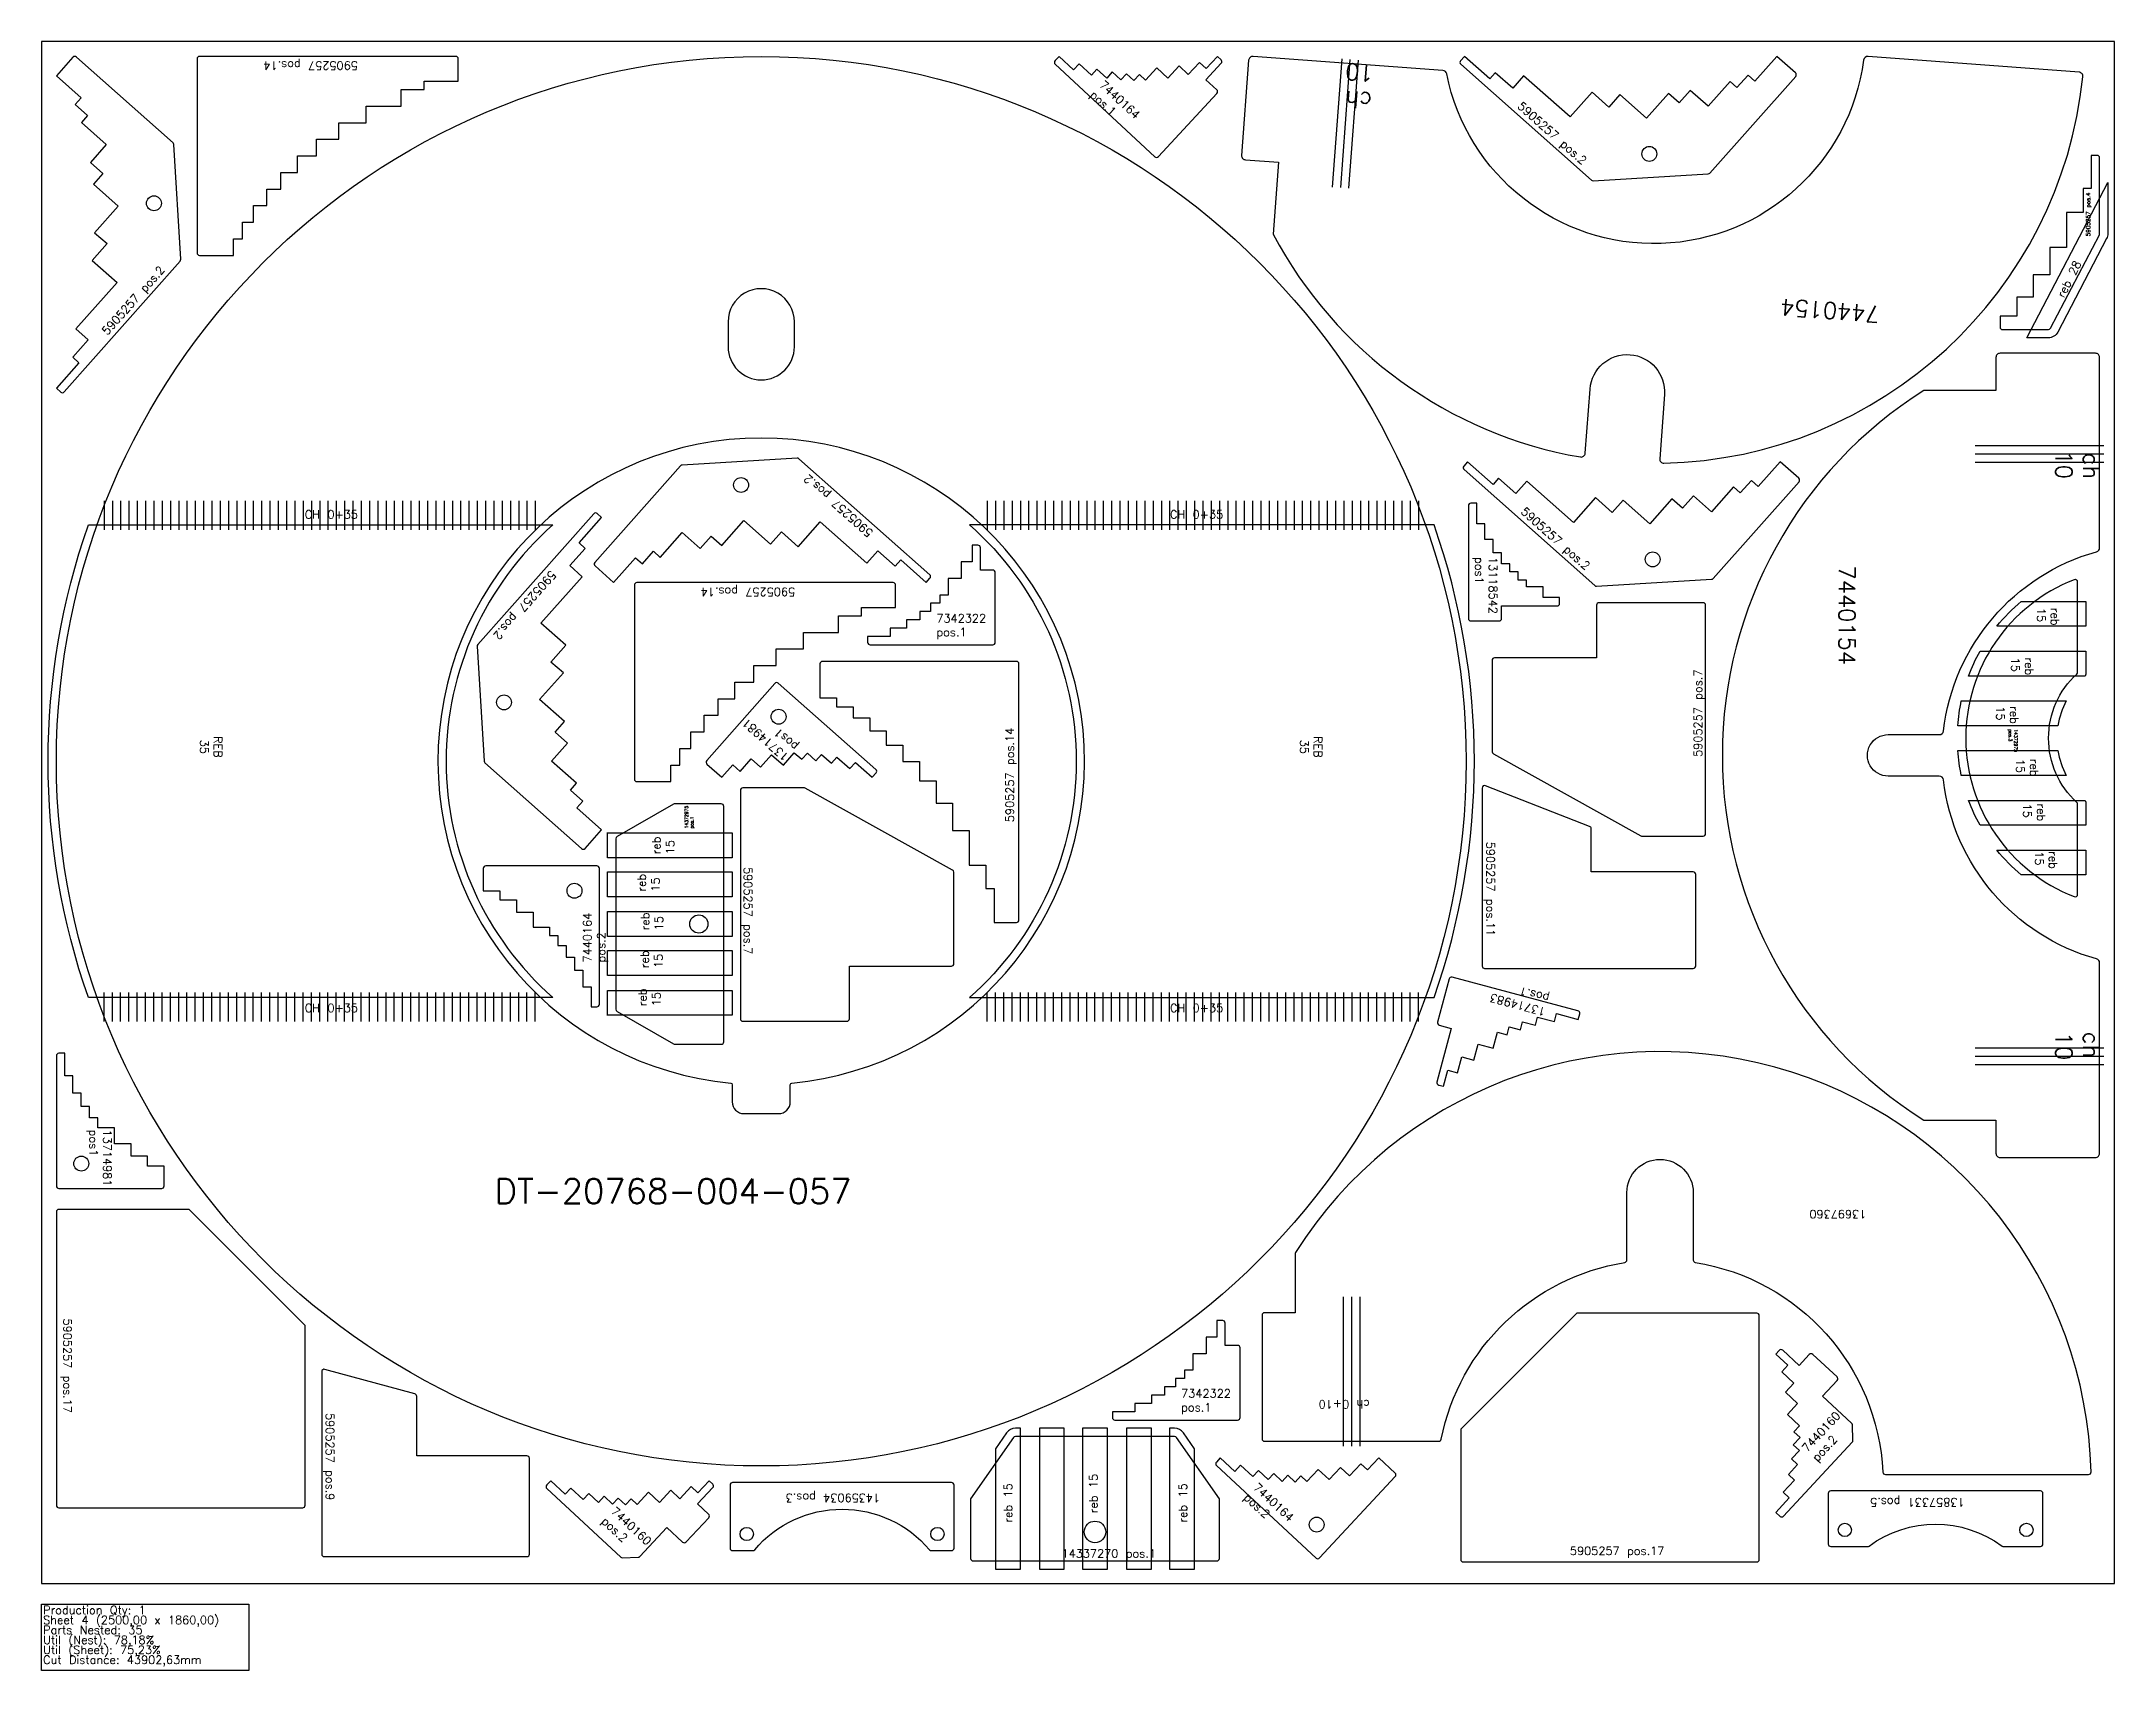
# Model space of a CAD drawing. Header units: millimetres. Extents: x 7875 to 10375, y -105 to 1860.
import ezdxf

# ---------------------------------------------------------------- set-up
doc = ezdxf.new("R2010")
doc.units = ezdxf.units.MM
for name, color, linetype in [('13118542', 7, 'Continuous'), ('13697360', 7, 'Continuous'), ('13714981', 7, 'Continuous'), ('13714983', 7, 'Continuous'), ('13857331', 7, 'Continuous'), ('14337270', 7, 'Continuous'), ('14359034', 7, 'Continuous'), ('14372975', 7, 'Continuous'), ('5905257', 7, 'Continuous'), ('7440160', 7, 'Continuous'), ('7440164', 7, 'Continuous'), ('Chanfro', 7, 'Continuous'), ('Des.7342322', 7, 'Continuous'), ('DT-20768-004-057', 7, 'Continuous'), ('Rebaixo', 6, 'Continuous'), ('sheet', 24, 'Continuous'), ('Stats', 7, 'Continuous'), ('Texto', 7, 'Continuous')]:
    doc.layers.add(name, color=color, linetype=linetype)
doc.styles.get("Standard").update_dxf_attribs({"font": 'txt.shx'})

msp = doc.modelspace()

# ---------------------------------------------------------------- linework, layer by layer
at = {"color": 2}
for points in [[(9366.7, 1714.3), (9360.3, 1627.4, 0.231899), (9730.9, 1358.8, 0.44299), (9736.7, 1363.3), (9742.5, 1440.7, -0.999991), (9832.2, 1434), (9826.5, 1356.7, 0.44299), (9831.6, 1351.3, 0.377666), (10336.8, 1817.5, 0.422772), (10332.2, 1823), (10077.7, 1841.9, 0.397406), (10072.4, 1837.6, -0.847118), (9569.6, 1820.9, 0.336447), (9565.1, 1824.9), (9336.1, 1841.9, 0.414214), (9330.7, 1837.3), (9322.2, 1722.6, 0.414214), (9326.8, 1717.3)], [(10102, 1023.9), (10163.7, 1023.9, 0.380734), (10168.7, 1028.3, -0.304565), (10353.3, 1244.5, 0.336447), (10357, 1249.3), (10357, 1478.9, 0.414214), (10352, 1483.9), (10237, 1483.9, 0.414214), (10232, 1478.9), (10232, 1438.9), (10144.9, 1438.9, 0.551982), (10144.9, 558.9), (10232, 558.9), (10232, 518.9, 0.414214), (10237, 513.9), (10352, 513.9, 0.414214), (10357, 518.9), (10357, 748.5, 0.336447), (10353.3, 753.3, -0.304565), (10168.7, 969.4, 0.380734), (10163.7, 973.9), (10102, 973.9, -1.000003)]]:
    msp.add_lwpolyline(points, format="xyb", close=True, dxfattribs=at)
at = {"layer": '13118542', "color": 2}
msp.add_lwpolyline([(9598.8, 1303.1, 0.414214), (9595.8, 1300.1), (9595.8, 1164.1, 0.414214), (9598.8, 1161.1), (9632.8, 1161.1, 0.414214), (9635.8, 1164.1), (9635.8, 1179.1), (9702.8, 1179.1, 0.414214), (9705.8, 1182.1), (9705.8, 1189.1), (9685.8, 1189.1), (9685.8, 1202.1), (9665.8, 1202.1), (9665.8, 1210.1), (9655.8, 1210.1), (9655.8, 1220.1), (9645.8, 1220.1), (9645.8, 1230.1), (9635.8, 1230.1), (9635.8, 1243.1), (9625.8, 1243.1), (9625.8, 1259.1), (9615.8, 1259.1), (9615.8, 1278.1), (9605.8, 1278.1), (9605.8, 1303.1)], format="xyb", close=True, dxfattribs=at)
at = {"layer": '13697360', "color": 2}
msp.add_lwpolyline([(10098.6, 131.6), (10343.7, 131.6, 0.421598), (10346.7, 134.6, 0.741712), (9387.4, 399.4, 0.141876), (9386.9, 397.8), (9386.9, 326.6), (9349.9, 326.6, 0.414214), (9346.9, 323.6), (9346.9, 174.6, 0.414214), (9349.9, 171.6), (9560.1, 171.6, 0.357874), (9563, 174, -0.313706), (9784.4, 387.2, 0.368444), (9786.9, 390.1), (9786.9, 471.6, -0.999989), (9866.9, 471.6), (9866.9, 390.1, 0.368444), (9869.4, 387.2, -0.354927), (10095.6, 134.4, 0.400278)], format="xyb", close=True, dxfattribs=at)
at = {"layer": '13714981', "color": 2}
for points in [[(8755.5, 999.6), (8769.7, 987.1), (8782.9, 1002.1), (8791.9, 994.1), (8798.6, 1001.6), (8809, 992.4), (8815.7, 999.9), (8827.7, 989.3), (8834.3, 996.8), (8850, 982.9), (8856.6, 990.4), (8876.9, 972.5), (8881.5, 977.8, 0.414214), (8881.3, 982), (8763.5, 1085.9, 0.414214), (8759.3, 1085.6), (8677.3, 992.6, 0.414214), (8677.5, 988.4), (8695.5, 972.5), (8708.7, 987.5), (8717.7, 979.6), (8731, 994.6), (8742.2, 984.6)], [(7963, 530.5), (7963, 549.5), (7943, 549.5), (7943, 561.5), (7933, 561.5), (7933, 575.5), (7923, 575.5), (7923, 591.5), (7913, 591.5), (7913, 612.5), (7903, 612.5), (7903, 639.5), (7896, 639.5, 0.414214), (7893, 636.5), (7893, 479.5, 0.414214), (7896, 476.5), (8020, 476.5, 0.414214), (8023, 479.5), (8023, 503.5), (8003, 503.5), (8003, 515.5), (7983, 515.5), (7983, 530.5)]]:
    msp.add_lwpolyline(points, format="xyb", close=True, dxfattribs=at)
for centre in [(8763.9, 1045.5), (7923, 506.5)]:
    msp.add_circle(centre, 9, dxfattribs=at)
at = {"layer": '13714983', "color": 2}
msp.add_lwpolyline([(9730, 687.1, 0.414214), (9727.9, 690.8), (9576.2, 731.4, 0.414214), (9572.6, 729.3), (9558.6, 677.2, 0.414214), (9560.7, 673.5), (9575.2, 669.6), (9557.9, 604.9, 0.414214), (9560, 601.2), (9565.8, 599.7), (9571, 619), (9582.5, 615.9), (9587.7, 635.2), (9602.2, 631.3), (9607.4, 650.6), (9625.7, 645.7), (9630.9, 665), (9642.5, 661.9), (9645.1, 671.6), (9658.6, 668), (9661.2, 677.6), (9676.7, 673.5), (9679.3, 683.1), (9699.5, 677.7), (9702.1, 687.4), (9728.2, 680.4)], format="xyb", close=True, dxfattribs=at)
at = {"layer": '13857331', "color": 2}
msp.add_lwpolyline([(10239.4, 45.1, 0.16041), (10241.2, 44.6), (10285.7, 44.6, 0.414214), (10288.7, 47.6), (10288.7, 108.6, 0.414214), (10285.7, 111.6), (10032.7, 111.6, 0.414214), (10029.7, 108.6), (10029.7, 47.6, 0.414214), (10032.7, 44.6), (10077.2, 44.6, 0.16041), (10079, 45.1, -0.329293)], format="xyb", close=True, dxfattribs=at)
for centre in [(10049.7, 64.6), (10268.7, 64.6)]:
    msp.add_circle(centre, 8, dxfattribs=at)
at = {"layer": '14337270', "color": 3}
msp.add_lwpolyline([(9047.1, 175.9), (8995.5, 102.2), (8995.5, 30.2, 0.414214), (8998.5, 27.2), (9292.5, 27.2, 0.414214), (9295.5, 30.2), (9295.5, 102.2), (9243.9, 175.9, 0.244698), (9241.4, 177.2), (9049.6, 177.2, 0.244698)], format="xyb", close=True, dxfattribs=at)
msp.add_circle((9145.5, 62.2), 13, dxfattribs=at)
at = {"layer": '14359034', "color": 2}
msp.add_lwpolyline([(8945.9, 40.7, 0.220803), (8948.2, 39.7), (8972.5, 39.7, 0.414214), (8975.5, 42.7), (8975.5, 118.7, 0.414214), (8972.5, 121.7), (8708.5, 121.7, 0.414214), (8705.5, 118.7), (8705.5, 42.7, 0.414214), (8708.5, 39.7), (8732.8, 39.7, 0.220802), (8735.1, 40.7, -0.464238)], format="xyb", close=True, dxfattribs=at)
for centre in [(8725.5, 59.7), (8955.5, 59.7)]:
    msp.add_circle(centre, 8, dxfattribs=at)
at = {"layer": '14372975', "color": 5}
msp.add_lwpolyline([(10330.5, 1099.2), (10330.5, 1207.9, 0.527158), (10326.4, 1210.7, 0.684902), (10326.4, 828.5, 0.527158), (10330.5, 831.3), (10330.5, 940, 0.210158), (10329.5, 942.2, -0.439739), (10329.5, 1097, 0.210158)], format="xyb", close=True, dxfattribs=at)
at = {"layer": '14372975', "color": 1}
msp.add_lwpolyline([(8638.6, 940.4, 0.131653), (8637.1, 940), (8569.3, 900.9, 0.267949), (8567.8, 898.3), (8567.8, 692.6, 0.267949), (8569.3, 690), (8637.1, 650.8, 0.131653), (8638.6, 650.4), (8694.8, 650.4, 0.414214), (8697.8, 653.4), (8697.8, 937.4, 0.414214), (8694.8, 940.4)], format="xyb", close=True, dxfattribs=at)
msp.add_circle((8667.8, 795.4), 11, dxfattribs=at)
at = {"layer": '5905257', "color": 2}
for points in [[(7916.3, 1513.2), (7931.3, 1499.9), (7912.7, 1479), (7920.2, 1472.3), (7893, 1441.7), (7898.2, 1437, 0.414214), (7902.5, 1437.3), (8042.3, 1595, 0.198912), (8043, 1597.2), (8034.7, 1735.8, 0.198912), (8033.7, 1737.9), (7917.1, 1841.2, 0.414214), (7912.9, 1841), (7893, 1818.5), (7922.9, 1792), (7915.6, 1783.8), (7930.6, 1770.5), (7923.3, 1762.3), (7953.2, 1735.7), (7934, 1714), (7949, 1700.8), (7937.7, 1688), (7967.6, 1661.5), (7939.1, 1629.3), (7954.1, 1616.1), (7936.1, 1595.9), (7966.1, 1569.3)], [(8065.6, 1842, 0.414214), (8062.6, 1839), (8062.6, 1605, 0.414214), (8065.6, 1602), (8106.6, 1602), (8106.6, 1622), (8117.6, 1622), (8117.6, 1642), (8130.6, 1642), (8130.6, 1662), (8146.6, 1662), (8146.6, 1682), (8163.6, 1682), (8163.6, 1702), (8183.6, 1702), (8183.6, 1722), (8206.6, 1722), (8206.6, 1742), (8233.6, 1742), (8233.6, 1762), (8266.6, 1762), (8266.6, 1782), (8308.6, 1782), (8308.6, 1802), (8336.6, 1802), (8336.6, 1812), (8377.6, 1812), (8377.6, 1839, 0.414214), (8374.6, 1842)], [(9662.4, 1818.7), (9649.2, 1803.7), (9628.2, 1822.3), (9621.6, 1814.8), (9590.9, 1842), (9586.3, 1836.8, 0.414214), (9586.5, 1832.5), (9744.2, 1692.7, 0.198912), (9746.4, 1692), (9885.1, 1700.3, 0.198912), (9887.1, 1701.3), (9990.5, 1817.9, 0.414214), (9990.2, 1822.1), (9967.8, 1842), (9941.2, 1812.1), (9933, 1819.4), (9919.7, 1804.4), (9911.5, 1811.7), (9885, 1781.8), (9863.3, 1801), (9850, 1786), (9837.3, 1797.3), (9810.7, 1767.4), (9778.6, 1795.9), (9765.3, 1780.9), (9745.1, 1798.9), (9718.6, 1768.9)], [(8870.3, 1230.7), (8883.6, 1245.7), (8904.6, 1227.1), (8911.2, 1234.6), (8941.9, 1207.4), (8946.5, 1212.6, 0.414214), (8946.3, 1216.8), (8788.5, 1356.7, 0.198912), (8786.4, 1357.4), (8647.7, 1349.1, 0.198912), (8645.6, 1348.1), (8542.3, 1231.5, 0.414214), (8542.6, 1227.3), (8565, 1207.4), (8591.5, 1237.3), (8599.8, 1230), (8613, 1245), (8621.3, 1237.7), (8647.8, 1267.6), (8669.5, 1248.4), (8682.8, 1263.3), (8695.5, 1252.1), (8722, 1282), (8754.2, 1253.5), (8767.5, 1268.4), (8787.7, 1250.5), (8814.2, 1280.5)], [(9666.4, 1329.6), (9653.2, 1314.7), (9632.2, 1333.2), (9625.6, 1325.8), (9594.9, 1353), (9590.2, 1347.7, 0.414214), (9590.5, 1343.5), (9748.2, 1203.7, 0.198912), (9750.4, 1202.9), (9889.1, 1211.3, 0.198912), (9891.1, 1212.3), (9994.5, 1328.8, 0.414214), (9994.2, 1333.1), (9971.7, 1353), (9945.2, 1323), (9937, 1330.3), (9923.7, 1315.4), (9915.5, 1322.7), (9888.9, 1292.7), (9867.2, 1312), (9854, 1297), (9841.3, 1308.3), (9814.7, 1278.3), (9782.5, 1306.9), (9769.3, 1291.9), (9749.1, 1309.8), (9722.5, 1279.9)], [(8527.1, 1214.4), (8512.2, 1227.7), (8530.7, 1248.6), (8523.3, 1255.3), (8550.5, 1285.9), (8545.2, 1290.6, 0.414214), (8541, 1290.3), (8401.2, 1132.6, 0.198912), (8400.4, 1130.4), (8408.8, 991.8, 0.198912), (8409.8, 989.7), (8526.3, 886.4, 0.414214), (8530.6, 886.6), (8550.5, 909.1), (8520.5, 935.6), (8527.8, 943.8), (8512.9, 957.1), (8520.2, 965.3), (8490.2, 991.9), (8509.5, 1013.6), (8494.5, 1026.8), (8505.8, 1039.6), (8475.8, 1066.1), (8504.4, 1098.3), (8489.4, 1111.5), (8507.3, 1131.7), (8477.4, 1158.3)], [(8593, 1207.2, 0.414214), (8590, 1204.2), (8590, 970.2, 0.414214), (8593, 967.2), (8634, 967.2), (8634, 987.2), (8645, 987.2), (8645, 1007.2), (8658, 1007.2), (8658, 1027.2), (8674, 1027.2), (8674, 1047.2), (8691, 1047.2), (8691, 1067.2), (8711, 1067.2), (8711, 1087.2), (8734, 1087.2), (8734, 1107.2), (8761, 1107.2), (8761, 1127.2), (8794, 1127.2), (8794, 1147.2), (8836, 1147.2), (8836, 1167.2), (8864, 1167.2), (8864, 1177.2), (8905, 1177.2), (8905, 1204.2, 0.414214), (8902, 1207.2)], [(9627.4, 1116.5, 0.414214), (9624.4, 1113.5), (9624.4, 1003.3, 0.272375), (9625.9, 1000.7), (9803.7, 901.9, 0.127458), (9805.2, 901.5), (9878.9, 901.5, 0.414214), (9881.9, 904.5), (9881.9, 1180, 0.414214), (9878.9, 1183), (9753.4, 1183, 0.414214), (9750.4, 1180), (9750.4, 1116.5)], [(9053.8, 1109.3, 0.414214), (9050.8, 1112.3), (8816.8, 1112.3, 0.414214), (8813.8, 1109.3), (8813.8, 1068.3), (8833.8, 1068.3), (8833.8, 1057.3), (8853.8, 1057.3), (8853.8, 1044.3), (8873.8, 1044.3), (8873.8, 1028.3), (8893.8, 1028.3), (8893.8, 1011.3), (8913.8, 1011.3), (8913.8, 991.3), (8933.8, 991.3), (8933.8, 968.3), (8953.8, 968.3), (8953.8, 941.3), (8973.8, 941.3), (8973.8, 908.3), (8993.8, 908.3), (8993.8, 866.3), (9013.8, 866.3), (9013.8, 838.3), (9023.8, 838.3), (9023.8, 797.3), (9050.8, 797.3, 0.414214), (9053.8, 800.3)], [(8972.3, 744.7, 0.414214), (8975.3, 747.7), (8975.3, 857.9, 0.272375), (8973.7, 860.6), (8796, 959.3, 0.127458), (8794.5, 959.7), (8720.8, 959.7, 0.414214), (8717.8, 956.7), (8717.8, 681.2, 0.414214), (8720.8, 678.2), (8846.3, 678.2, 0.414214), (8849.3, 681.2), (8849.3, 744.7)], [(9743.9, 858.3), (9743.9, 910.4, 0.308897), (9742, 913.2), (9616.5, 962.3, 0.528004), (9612.4, 959.5), (9612.4, 744.8, 0.414214), (9615.4, 741.8), (9866.9, 741.8, 0.414214), (9869.9, 744.8), (9869.9, 855.3, 0.414214), (9866.9, 858.3)], [(7893, 448.3), (7893, 94.3, 0.414214), (7896, 91.3), (8190, 91.3, 0.414214), (8193, 94.3), (8193, 311.3), (8053, 451.3), (7896, 451.3, 0.414214)], [(9589.5, 26), (9943.5, 26, 0.414214), (9946.5, 29), (9946.5, 323, 0.414214), (9943.5, 326), (9726.5, 326), (9586.5, 186), (9586.5, 29, 0.414214)], [(8327.5, 225.7, 0.337796), (8325.3, 228.6), (8216.8, 258.3, 0.494996), (8213, 255.4), (8213, 35.5, 0.414214), (8216, 32.5), (8460.5, 32.5, 0.414214), (8463.5, 35.5), (8463.5, 151, 0.414214), (8460.5, 154), (8327.5, 154)]]:
    msp.add_lwpolyline(points, format="xyb", close=True, dxfattribs=at)
at = {"layer": '5905257', "color": 3}
msp.add_lwpolyline([(10317, 1653.5), (10317, 1611.5), (10297, 1611.5), (10297, 1578.5), (10277, 1578.5), (10277, 1551.5), (10257, 1551.5), (10257, 1528.5), (10237, 1528.5), (10237, 1515.5, 0.414214), (10240, 1512.5), (10295.2, 1512.5, 0.279427), (10297.8, 1514.1), (10356.7, 1626.8, 0.120804), (10357, 1628.2), (10357, 1719.5, 0.414214), (10354, 1722.5), (10347, 1722.5), (10347, 1682.5), (10337, 1682.5), (10337, 1653.5)], format="xyb", close=True, dxfattribs=at)
at = {"layer": '5905257', "color": 2}
for centre in [(9814, 1724.4), (8010.6, 1664.8), (8718.7, 1325), (9818, 1235.3), (8432.8, 1062.8)]:
    msp.add_circle(centre, 9, dxfattribs=at)
at = {"layer": '7440160', "color": 2}
for points in [[(9981.8, 131.6), (9989.1, 124.8), (9975.5, 110.2), (9982.8, 103.4), (9966.5, 85.8), (9971.6, 81, 0.414214), (9975.9, 81.2), (10058.7, 170.4, 0.198912), (10059.5, 172.6), (10058.8, 191.3, 0.198912), (10057.9, 193.4), (10022.9, 225.9), (10040.6, 244.9, 0.414214), (10040.4, 249.2), (10011.1, 276.4, 0.414214), (10006.9, 276.2), (9994.6, 263), (9974.8, 281.4, 0.414214), (9970.6, 281.2), (9966.5, 276.8), (9981.2, 263.2), (9973.7, 255.2), (9988.3, 241.6), (9978.1, 230.6), (9992.8, 217), (9980.5, 203.8), (9995.2, 190.2), (9988.4, 182.8), (9995.7, 176), (9987.5, 167.2), (9994.9, 160.4), (9985.4, 150.2), (9992.7, 143.4)], [(8534.9, 108.7), (8528.1, 101.4), (8513.5, 115), (8506.7, 107.7), (8489.1, 124), (8484.3, 118.9, 0.414214), (8484.5, 114.6), (8573.7, 31.8, 0.198912), (8575.8, 31), (8594.6, 31.7, 0.198912), (8596.6, 32.6), (8629.1, 67.6), (8648.2, 49.9, 0.414214), (8652.4, 50.1), (8679.7, 79.4, 0.414214), (8679.5, 83.6), (8666.3, 95.9), (8684.7, 115.7, 0.414214), (8684.5, 119.9), (8680.1, 124), (8666.5, 109.3), (8658.5, 116.8), (8644.8, 102.2), (8633.9, 112.4), (8620.2, 97.7), (8607.1, 110), (8593.4, 95.3), (8586.1, 102.1), (8579.3, 94.8), (8570.5, 103), (8563.7, 95.6), (8553.5, 105.2), (8546.7, 97.8)]]:
    msp.add_lwpolyline(points, format="xyb", close=True, dxfattribs=at)
at = {"layer": '7440164', "color": 2}
for points in [[(9126.5, 1833), (9119.7, 1825.7), (9102.1, 1842), (9097.3, 1836.9, 0.414214), (9097.5, 1832.6), (9217.6, 1721, 0.414214), (9221.9, 1721.2), (9292.6, 1797.4, 0.414214), (9292.5, 1801.6), (9279.3, 1813.9), (9297.7, 1833.7, 0.414214), (9297.5, 1837.9), (9293.1, 1842), (9279.5, 1827.3), (9271.4, 1834.8), (9257.8, 1820.2), (9246.8, 1830.4), (9233.2, 1815.7), (9220, 1828), (9206.4, 1813.3), (9199.1, 1820.1), (9192.3, 1812.8), (9183.5, 1821), (9176.7, 1813.6), (9166.4, 1823.2), (9159.6, 1815.8), (9147.9, 1826.7), (9141.1, 1819.4)], [(8537.8, 695.6), (8544.8, 695.6, 0.414214), (8547.8, 698.6), (8547.8, 862.6, 0.414214), (8544.8, 865.6), (8410.8, 865.6, 0.414214), (8407.8, 862.6), (8407.8, 835.6), (8427.8, 835.6), (8427.8, 824.6), (8447.8, 824.6), (8447.8, 809.6), (8467.8, 809.6), (8467.8, 791.6), (8487.8, 791.6), (8487.8, 781.6), (8497.8, 781.6), (8497.8, 769.6), (8507.8, 769.6), (8507.8, 755.6), (8517.8, 755.6), (8517.8, 739.6), (8527.8, 739.6), (8527.8, 719.6), (8537.8, 719.6)], [(9296.6, 151.6), (9291.9, 146.4, 0.414214), (9292, 142.2), (9412.2, 30.6, 0.414214), (9416.4, 30.8), (9507.6, 128.9, 0.414214), (9507.5, 133.2), (9487.7, 151.6), (9474.1, 136.9), (9466, 144.4), (9452.4, 129.7), (9441.4, 139.9), (9427.8, 125.3), (9414.6, 137.5), (9401, 122.9), (9393.7, 129.7), (9386.9, 122.4), (9378.1, 130.5), (9371.3, 123.2), (9361, 132.7), (9354.2, 125.4), (9342.5, 136.3), (9335.7, 128.9), (9321, 142.6), (9314.2, 135.2)]]:
    msp.add_lwpolyline(points, format="xyb", close=True, dxfattribs=at)
for centre in [(8517.8, 835.6), (9412.8, 71)]:
    msp.add_circle(centre, 9, dxfattribs=at)
at = {"layer": 'Chanfro', "color": 2}
for p, q in [((9443, 1839), (9431.5, 1684.4)), ((9453, 1838.3), (9441.5, 1683.7)), ((9462.9, 1837.5), (9451.4, 1682.9)), ((10362, 1372.1), (10207, 1372.1)), ((10362, 1362.1), (10207, 1362.1)), ((10362, 1352.1), (10207, 1352.1)), ((10362, 645.7), (10207, 645.7)), ((10362, 635.7), (10207, 635.7)), ((10362, 625.7), (10207, 625.7)), ((9444.7, 345.6), (9444.7, 165.6)), ((9454.7, 345.6), (9454.7, 165.6)), ((9464.7, 345.6), (9464.7, 165.6))]:
    msp.add_line(p, q, dxfattribs=at)
at = {"layer": 'Chanfro', "color": 5}
for p, q in [((7950.5, 1305.8), (7950.5, 1270.8)), ((7960.5, 1305.8), (7960.5, 1270.8)), ((7970.5, 1305.8), (7970.5, 1270.8)), ((7980.5, 1305.8), (7980.5, 1270.8)), ((7990.5, 1305.8), (7990.5, 1270.8)), ((8000.5, 1305.8), (8000.5, 1270.8)), ((8010.5, 1305.8), (8010.5, 1270.8)), ((8020.5, 1305.8), (8020.5, 1270.8)), ((8030.5, 1305.8), (8030.5, 1270.8)), ((8040.5, 1305.8), (8040.5, 1270.8)), ((8050.5, 1305.8), (8050.5, 1270.8)), ((8060.5, 1305.8), (8060.5, 1270.8)), ((8070.5, 1305.8), (8070.5, 1270.8)), ((8080.5, 1305.8), (8080.5, 1270.8)), ((8090.5, 1305.8), (8090.5, 1270.8)), ((8100.5, 1305.8), (8100.5, 1270.8)), ((8110.5, 1305.8), (8110.5, 1270.8)), ((8120.5, 1305.8), (8120.5, 1270.8)), ((8130.5, 1305.8), (8130.5, 1270.8)), ((8140.5, 1305.8), (8140.5, 1270.8)), ((8150.5, 1305.8), (8150.5, 1270.8)), ((8160.5, 1305.8), (8160.5, 1270.8)), ((8170.5, 1305.8), (8170.5, 1270.8)), ((8180.5, 1305.8), (8180.5, 1270.8)), ((8190.5, 1305.8), (8190.5, 1270.8)), ((8200.5, 1305.8), (8200.5, 1270.8)), ((8210.5, 1305.8), (8210.5, 1270.8)), ((8220.5, 1305.8), (8220.5, 1270.8)), ((8230.5, 1305.8), (8230.5, 1270.8)), ((8240.5, 1305.8), (8240.5, 1270.8)), ((8250.5, 1305.8), (8250.5, 1270.8)), ((8260.5, 1305.8), (8260.5, 1270.8)), ((8270.5, 1305.8), (8270.5, 1270.8)), ((8280.5, 1305.8), (8280.5, 1270.8)), ((8290.5, 1305.8), (8290.5, 1270.8)), ((8300.5, 1305.8), (8300.5, 1270.8)), ((8310.5, 1305.8), (8310.5, 1270.8)), ((8320.5, 1305.8), (8320.5, 1270.8)), ((8330.5, 1305.8), (8330.5, 1270.8)), ((8340.5, 1305.8), (8340.5, 1270.8)), ((8350.5, 1305.8), (8350.5, 1270.8)), ((8360.5, 1305.8), (8360.5, 1270.8)), ((8370.5, 1305.8), (8370.5, 1270.8)), ((8380.5, 1305.8), (8380.5, 1270.8)), ((8390.5, 1305.8), (8390.5, 1270.8)), ((8400.5, 1305.8), (8400.5, 1270.8)), ((8410.5, 1305.8), (8410.5, 1270.8)), ((8420.5, 1305.8), (8420.5, 1270.8)), ((8430.5, 1305.8), (8430.5, 1270.8)), ((8440.5, 1305.8), (8440.5, 1270.8)), ((8450.5, 1305.8), (8450.5, 1270.8)), ((8460.5, 1305.8), (8460.5, 1270.8)), ((8470.5, 1305.8), (8470.5, 1270.8)), ((9015.5, 1305.8), (9015.5, 1270.8)), ((9025.5, 1305.8), (9025.5, 1270.8)), ((9035.5, 1305.8), (9035.5, 1270.8)), ((9045.5, 1305.8), (9045.5, 1270.8)), ((9055.5, 1305.8), (9055.5, 1270.8)), ((9065.5, 1305.8), (9065.5, 1270.8)), ((9075.5, 1305.8), (9075.5, 1270.8)), ((9085.5, 1305.8), (9085.5, 1270.8)), ((9095.5, 1305.8), (9095.5, 1270.8)), ((9105.5, 1305.8), (9105.5, 1270.8)), ((9115.5, 1305.8), (9115.5, 1270.8)), ((9125.5, 1305.8), (9125.5, 1270.8)), ((9135.5, 1305.8), (9135.5, 1270.8)), ((9145.5, 1305.8), (9145.5, 1270.8)), ((9155.5, 1305.8), (9155.5, 1270.8)), ((9165.5, 1305.8), (9165.5, 1270.8)), ((9175.5, 1305.8), (9175.5, 1270.8)), ((9185.5, 1305.8), (9185.5, 1270.8)), ((9195.5, 1305.8), (9195.5, 1270.8)), ((9205.5, 1305.8), (9205.5, 1270.8)), ((9215.5, 1305.8), (9215.5, 1270.8)), ((9225.5, 1305.8), (9225.5, 1270.8)), ((9235.5, 1305.8), (9235.5, 1270.8)), ((9245.5, 1305.8), (9245.5, 1270.8)), ((9255.5, 1305.8), (9255.5, 1270.8)), ((9265.5, 1305.8), (9265.5, 1270.8)), ((9275.5, 1305.8), (9275.5, 1270.8)), ((9285.5, 1305.8), (9285.5, 1270.8)), ((9295.5, 1305.8), (9295.5, 1270.8)), ((9305.5, 1305.8), (9305.5, 1270.8)), ((9315.5, 1305.8), (9315.5, 1270.8)), ((9325.5, 1305.8), (9325.5, 1270.8)), ((9335.5, 1305.8), (9335.5, 1270.8)), ((9345.5, 1305.8), (9345.5, 1270.8)), ((9355.5, 1305.8), (9355.5, 1270.8)), ((9365.5, 1305.8), (9365.5, 1270.8)), ((9375.5, 1305.8), (9375.5, 1270.8)), ((9385.5, 1305.8), (9385.5, 1270.8)), ((9395.5, 1305.8), (9395.5, 1270.8)), ((9405.5, 1305.8), (9405.5, 1270.8)), ((9415.5, 1305.8), (9415.5, 1270.8)), ((9425.5, 1305.8), (9425.5, 1270.8)), ((9435.5, 1305.8), (9435.5, 1270.8)), ((9445.5, 1305.8), (9445.5, 1270.8)), ((9455.5, 1305.8), (9455.5, 1270.8)), ((9465.5, 1305.8), (9465.5, 1270.8)), ((9475.5, 1305.8), (9475.5, 1270.8)), ((9485.5, 1305.8), (9485.5, 1270.8)), ((9495.5, 1305.8), (9495.5, 1270.8)), ((9505.5, 1305.8), (9505.5, 1270.8)), ((9515.5, 1305.8), (9515.5, 1270.8)), ((9525.5, 1305.8), (9525.5, 1270.8)), ((9535.5, 1305.8), (9535.5, 1270.8)), ((7950.5, 677.8), (7950.5, 712.8)), ((7960.5, 677.8), (7960.5, 712.8)), ((7970.5, 677.8), (7970.5, 712.8)), ((7980.5, 677.8), (7980.5, 712.8)), ((7990.5, 677.8), (7990.5, 712.8)), ((8000.5, 677.8), (8000.5, 712.8)), ((8010.5, 677.8), (8010.5, 712.8)), ((8020.5, 677.8), (8020.5, 712.8)), ((8030.5, 677.8), (8030.5, 712.8)), ((8040.5, 677.8), (8040.5, 712.8)), ((8050.5, 677.8), (8050.5, 712.8)), ((8060.5, 677.8), (8060.5, 712.8)), ((8070.5, 677.8), (8070.5, 712.8)), ((8080.5, 677.8), (8080.5, 712.8)), ((8090.5, 677.8), (8090.5, 712.8)), ((8100.5, 677.8), (8100.5, 712.8)), ((8110.5, 677.8), (8110.5, 712.8)), ((8120.5, 677.8), (8120.5, 712.8)), ((8130.5, 677.8), (8130.5, 712.8)), ((8140.5, 677.8), (8140.5, 712.8)), ((8150.5, 677.8), (8150.5, 712.8)), ((8160.5, 677.8), (8160.5, 712.8)), ((8170.5, 677.8), (8170.5, 712.8)), ((8180.5, 677.8), (8180.5, 712.8)), ((8190.5, 677.8), (8190.5, 712.8)), ((8200.5, 677.8), (8200.5, 712.8)), ((8210.5, 677.8), (8210.5, 712.8)), ((8220.5, 677.8), (8220.5, 712.8)), ((8230.5, 677.8), (8230.5, 712.8)), ((8240.5, 677.8), (8240.5, 712.8)), ((8250.5, 677.8), (8250.5, 712.8)), ((8260.5, 677.8), (8260.5, 712.8)), ((8270.5, 677.8), (8270.5, 712.8)), ((8280.5, 677.8), (8280.5, 712.8)), ((8290.5, 677.8), (8290.5, 712.8)), ((8300.5, 677.8), (8300.5, 712.8)), ((8310.5, 677.8), (8310.5, 712.8)), ((8320.5, 677.8), (8320.5, 712.8)), ((8330.5, 677.8), (8330.5, 712.8)), ((8340.5, 677.8), (8340.5, 712.8)), ((8350.5, 677.8), (8350.5, 712.8)), ((8360.5, 677.8), (8360.5, 712.8)), ((8370.5, 677.8), (8370.5, 712.8)), ((8380.5, 677.8), (8380.5, 712.8)), ((8390.5, 677.8), (8390.5, 712.8)), ((8400.5, 677.8), (8400.5, 712.8)), ((8410.5, 677.8), (8410.5, 712.8)), ((8420.5, 677.8), (8420.5, 712.8)), ((8430.5, 677.8), (8430.5, 712.8)), ((8440.5, 677.8), (8440.5, 712.8)), ((8450.5, 677.8), (8450.5, 712.8)), ((8460.5, 677.8), (8460.5, 712.8)), ((8470.5, 677.8), (8470.5, 712.8)), ((9015.5, 677.8), (9015.5, 712.8)), ((9025.5, 677.8), (9025.5, 712.8)), ((9035.5, 677.8), (9035.5, 712.8)), ((9045.5, 677.8), (9045.5, 712.8)), ((9055.5, 677.8), (9055.5, 712.8)), ((9065.5, 677.8), (9065.5, 712.8)), ((9075.5, 677.8), (9075.5, 712.8)), ((9085.5, 677.8), (9085.5, 712.8)), ((9095.5, 677.8), (9095.5, 712.8)), ((9105.5, 677.8), (9105.5, 712.8)), ((9115.5, 677.8), (9115.5, 712.8)), ((9125.5, 677.8), (9125.5, 712.8)), ((9135.5, 677.8), (9135.5, 712.8)), ((9145.5, 677.8), (9145.5, 712.8)), ((9155.5, 677.8), (9155.5, 712.8)), ((9165.5, 677.8), (9165.5, 712.8)), ((9175.5, 677.8), (9175.5, 712.8)), ((9185.5, 677.8), (9185.5, 712.8)), ((9195.5, 677.8), (9195.5, 712.8)), ((9205.5, 677.8), (9205.5, 712.8)), ((9215.5, 677.8), (9215.5, 712.8)), ((9225.5, 677.8), (9225.5, 712.8)), ((9235.5, 677.8), (9235.5, 712.8)), ((9245.5, 677.8), (9245.5, 712.8)), ((9255.5, 677.8), (9255.5, 712.8)), ((9265.5, 677.8), (9265.5, 712.8)), ((9275.5, 677.8), (9275.5, 712.8)), ((9285.5, 677.8), (9285.5, 712.8)), ((9295.5, 677.8), (9295.5, 712.8)), ((9305.5, 677.8), (9305.5, 712.8)), ((9315.5, 677.8), (9315.5, 712.8)), ((9325.5, 677.8), (9325.5, 712.8)), ((9335.5, 677.8), (9335.5, 712.8)), ((9345.5, 677.8), (9345.5, 712.8)), ((9355.5, 677.8), (9355.5, 712.8)), ((9365.5, 677.8), (9365.5, 712.8)), ((9375.5, 677.8), (9375.5, 712.8)), ((9385.5, 677.8), (9385.5, 712.8)), ((9395.5, 677.8), (9395.5, 712.8)), ((9405.5, 677.8), (9405.5, 712.8)), ((9415.5, 677.8), (9415.5, 712.8)), ((9425.5, 677.8), (9425.5, 712.8)), ((9435.5, 677.8), (9435.5, 712.8)), ((9445.5, 677.8), (9445.5, 712.8)), ((9455.5, 677.8), (9455.5, 712.8)), ((9465.5, 677.8), (9465.5, 712.8)), ((9475.5, 677.8), (9475.5, 712.8)), ((9485.5, 677.8), (9485.5, 712.8)), ((9495.5, 677.8), (9495.5, 712.8)), ((9505.5, 677.8), (9505.5, 712.8)), ((9515.5, 677.8), (9515.5, 712.8)), ((9525.5, 677.8), (9525.5, 712.8)), ((9535.5, 677.8), (9535.5, 712.8))]:
    msp.add_line(p, q, dxfattribs=at)
at = {"layer": 'Des.7342322', "color": 2}
for points in [[(8898.3, 1152.3), (8898.3, 1142.3), (8871.3, 1142.3), (8871.3, 1135.3, 0.414214), (8874.3, 1132.3), (9022.3, 1132.3, 0.414214), (9025.3, 1135.3), (9025.3, 1219.3, 0.414214), (9022.3, 1222.3), (9007.3, 1222.3), (9007.3, 1249.3, 0.414214), (9004.3, 1252.3), (8997.3, 1252.3), (8997.3, 1232.3), (8984.3, 1232.3), (8984.3, 1212.3), (8968.3, 1212.3), (8968.3, 1192.3), (8958.3, 1192.3), (8958.3, 1182.3), (8947.3, 1182.3), (8947.3, 1172.3), (8934.3, 1172.3), (8934.3, 1162.3), (8918.3, 1162.3), (8918.3, 1152.3)], [(9193.5, 217.2), (9193.5, 207.2), (9166.5, 207.2), (9166.5, 200.2, 0.414214), (9169.5, 197.2), (9317.5, 197.2, 0.414214), (9320.5, 200.2), (9320.5, 284.2, 0.414214), (9317.5, 287.2), (9302.5, 287.2), (9302.5, 314.2, 0.414214), (9299.5, 317.2), (9292.5, 317.2), (9292.5, 297.2), (9279.5, 297.2), (9279.5, 277.2), (9263.5, 277.2), (9263.5, 257.2), (9253.5, 257.2), (9253.5, 247.2), (9242.5, 247.2), (9242.5, 237.2), (9229.5, 237.2), (9229.5, 227.2), (9213.5, 227.2), (9213.5, 217.2)]]:
    msp.add_lwpolyline(points, format="xyb", close=True, dxfattribs=at)
at = {"layer": 'DT-20768-004-057', "color": 5}
for points in [[(8703, 1521.8), (8703, 1491.8, 0.999991), (8783, 1491.8), (8783, 1521.8, 1.000004)], [(8708, 601.6), (8708, 580.8, 0.414214), (8722, 566.8), (8764, 566.8, 0.414214), (8778, 580.8), (8778, 601.6, -0.38679), (8779.8, 603.6, 21.14189), (8706.2, 603.6, -0.38679)]]:
    msp.add_lwpolyline(points, format="xyb", close=True, dxfattribs=at)
msp.add_circle((8743, 991.8), 850, dxfattribs=at)
at = {"layer": 'Rebaixo', "color": 3}
for points in [[(10367, 1689.9), (10367, 1628.2, -0.120804), (10365.5, 1622.2), (10306.7, 1509.5, -0.279427), (10295.2, 1502.5), (10269.2, 1502.5)], [(9055.5, 17.2), (9055.5, 187.2), (9049.6, 187.2, 0.244698), (9038.9, 181.7), (9025.5, 162.5), (9025.5, 17.2)], [(9265.5, 17.2), (9265.5, 162.5), (9252.1, 181.7, 0.244698), (9241.4, 187.2), (9235.5, 187.2), (9235.5, 17.2)]]:
    msp.add_lwpolyline(points, format="xyb", close=True, dxfattribs=at)
at = {"layer": 'Rebaixo', "color": 5}
for points in [[(7931.6, 1276.8), (8491.7, 1276.8, 0.451416), (8491.7, 706.8), (7931.6, 706.8, -0.170515)], [(9554.4, 1276.8), (8994.3, 1276.8, -0.451416), (8994.3, 706.8), (9554.4, 706.8, 0.170515)], [(10340.5, 1184.6), (10340.5, 1154.6), (10233.1, 1154.6, -0.049034), (10262.6, 1184.6)], [(10199, 1094.6, -0.038492), (10212.8, 1124.6), (10340.5, 1124.6), (10340.5, 1099.2, -0.090516), (10339.6, 1094.6)], [(10186, 1034.6, -0.035274), (10190.2, 1064.6), (10316.8, 1064.6, 0.083924), (10306.7, 1034.6)], [(10306.7, 1004.6, 0.083924), (10316.8, 974.6), (10190.2, 974.6, -0.035274), (10186, 1004.6)], [(10339.6, 944.6, -0.090516), (10340.5, 940), (10340.5, 914.6), (10212.8, 914.6, -0.038492), (10199, 944.6)], [(10340.5, 884.6), (10340.5, 854.6), (10262.6, 854.6, -0.049034), (10233.1, 884.6)]]:
    msp.add_lwpolyline(points, format="xyb", close=True, dxfattribs=at)
at = {"layer": 'Rebaixo', "color": 1}
for points in [[(8557.8, 905.4), (8707.8, 905.4), (8707.8, 875.4), (8557.8, 875.4), (8557.8, 905.8)], [(8557.8, 685.1), (8557.8, 715.4), (8707.8, 715.4), (8707.8, 685.4), (8557.8, 685.4)]]:
    msp.add_lwpolyline(points, dxfattribs=at)
for points in [[(8557.8, 828.4), (8557.8, 858.4), (8707.8, 858.4), (8707.8, 828.4)], [(8557.8, 780.4), (8557.8, 810.4), (8707.8, 810.4), (8707.8, 780.4)], [(8557.8, 733.4), (8557.8, 763.4), (8707.8, 763.4), (8707.8, 733.4)]]:
    msp.add_lwpolyline(points, close=True, dxfattribs=at)
at = {"layer": 'Rebaixo', "color": 3}
for points in [[(9108.5, 17.2), (9108.5, 187.2), (9078.5, 187.2), (9078.5, 17.2)], [(9160.5, 17.2), (9160.5, 187.2), (9130.5, 187.2), (9130.5, 17.2)], [(9213.5, 17.2), (9213.5, 187.2), (9183.5, 187.2), (9183.5, 17.2)]]:
    msp.add_lwpolyline(points, close=True, dxfattribs=at)
at = {"layer": 'sheet', "color": 7}
msp.add_lwpolyline([(7875, 0), (10375, 0), (10375, 1860), (7875, 1860)], close=True, dxfattribs=at)
at = {"layer": 'Stats', "color": 151}
msp.add_lwpolyline([(7875, -25), (8125, -25), (8125, -105), (7875, -105), (7875, -25)], close=True, dxfattribs=at)

# ---------------------------------------------------------------- texts
at = {"layer": 'Chanfro', "color": 2}
for s, insert, char_height, width, attachment_point, rotation in [('ch 10', (9478.4, 1778.1), 20, 72.452, 1, 175.7471), ('ch 10', (10303.9, 1332.2), 20, 72.452, 9, 270), ('ch 10', (10303.9, 665.5), 20, 72.452, 7, 270), ('ch 0+10', (9476.8, 221.2), 10, 70.856, 7, 180)]:
    msp.add_mtext(s, dxfattribs=dict(at, insert=insert, char_height=char_height, width=width, attachment_point=attachment_point, rotation=rotation))
at = {"layer": 'Chanfro', "color": 5, "char_height": 10}
for s, insert, attachment_point in [('CH 0+35', (8256.7, 1294.5), 3), ('{\\W0.738774; }CH 0+35', (9229.3, 1294.5), 1), ('CH 0+35', (8256.7, 689.2), 9), ('{\\W0.738774; }CH 0+35', (9229.3, 689.2), 7)]:
    msp.add_mtext_dynamic_manual_height_columns(s, width=79.775, gutter_width=12.5, heights=[0], dxfattribs=dict(at, insert=insert, attachment_point=attachment_point))
at = {"layer": 'Rebaixo', "color": 3, "char_height": 10, "attachment_point": 1}
for s, width, insert, rotation in [('reb 28', 47.304, (10305.1, 1554.4), 63.3357), ('reb 15', 84.466, (9138.6, 84.7), 90), ('reb 15', 84.466, (9035.7, 73.4), 90), ('reb 15', 84.466, (9246.5, 73.4), 90)]:
    msp.add_mtext_dynamic_manual_height_columns(s, width=width, gutter_width=12.5, heights=[0], dxfattribs=dict(at, insert=insert, rotation=rotation))
at = {"layer": 'Rebaixo', "color": 5, "char_height": 10, "rotation": 270}
for s, width, insert, attachment_point in [('reb\\P15', 4.222, (10308.3, 1176.8), 1), ('reb\\P15', 4.222, (10277.1, 1116.9), 1), ('reb\\P15', 4.222, (10259.1, 1058.2), 1), ('{\\W9.826661; }REB\\P{\\W5.16333;  }35', 223.2, (8066.4, 1109.8), 7), ('{\\W9.826661; }REB\\P{\\W5.16333;  }35', 223.2, (9419.6, 1109.8), 1), ('reb\\P15', 4.222, (10283.1, 994.7), 1), ('reb\\P15', 4.222, (10291.5, 940.8), 1), ('reb\\P15', 4.222, (10305.9, 883.3), 1)]:
    msp.add_mtext_dynamic_manual_height_columns(s, width=width, gutter_width=12.5, heights=[0], dxfattribs=dict(at, insert=insert, attachment_point=attachment_point))
at = {"layer": 'Rebaixo', "color": 1, "char_height": 10, "attachment_point": 1, "rotation": 90}
for insert in [(8611.5, 879.5), (8593.8, 834.5), (8597.9, 787.9), (8597.4, 742.3), (8594.8, 696.3)]:
    msp.add_mtext_dynamic_manual_height_columns('reb\\P15', width=4.222, gutter_width=12.5, heights=[0], dxfattribs=dict(at, insert=insert))
at = {"layer": 'Stats', "color": 60}
for s, p in [('Sheet 4 (2500,00 x 1860,00)', (7877, -49)), ('Production Qty: 1', (7877, -37)), ('Parts Nested: 35', (7877, -61)), ('Util (Nest): 78,18%', (7877, -73)), ('Util (Sheet): 75,23%', (7877, -85)), ('Cut Distance: 43902,63mm', (7877, -97))]:
    msp.add_text(s, height=10, dxfattribs=at).set_placement(p)
at = {"layer": 'Texto', "color": 2}
for s, insert, char_height, width, attachment_point, rotation in [('5905257 pos.14', (8256.6, 1825.9), 10, 209.203, 1, 180), ('7440164 pos.1', (9156.8, 1813.9), 10, 94.896, 1, 317.1211), ('5905257 pos.2', (9660.8, 1788.1), 10, 209.203, 1, 318.4422), ('5905257 pos.2', (7946.9, 1511.6), 10, 209.203, 1, 48.4422), ('7440154 ', (10091.1, 1520.9), 20, 346.622, 1, 175.7471), ('5905257 pos.2', (8871.9, 1261.2), 10, 209.203, 1, 138.4422), ('5905257 pos.2', (9664.8, 1299.1), 10, 209.203, 1, 318.4422), ('13118542 pos1', (9630.6, 1238.1), 10, 83.495, 1, 270), ('7440154 ', (10062.4, 1227.9), 20, 346.622, 1, 270), ('5905257 pos.2', (8496.6, 1216), 10, 209.203, 1, 228.4422), ('5905257 pos.14', (8783.9, 1191.1), 10, 209.203, 1, 180), ('5905257 pos.7', (9867.6, 997), 10, 209.203, 1, 90), ('13714981 pos1', (8770.5, 991), 10, 71.386, 1, 138.5763), ('5905257 pos.14', (9037.7, 918.3), 10, 209.203, 1, 90), ('5905257 pos.11', (9627.5, 894.7), 10, 209.203, 1, 270), ('5905257 pos.7', (8732.1, 864.2), 10, 209.203, 1, 270), ('7440164 pos.2', (8528.3, 749.1), 10, 94.896, 1, 90), ('13714983 pos.1', (9687.1, 684.3), 10, 102.716, 1, 165), ('13714981 pos1', (7959.5, 547.5), 10, 71.386, 1, 270), ('13697360', (10075.6, 450.5), 10, 231.947, 7, 180), ('5905257 pos.17', (7911.4, 319.6), 10, 209.203, 1, 270), ('5905257 pos.9', (8228, 100.3), 10, 209.203, 3, 270), ('7440160 pos.2', (9997.1, 164.5), 10, 59.453, 1, 47.1211), ('14359034 pos.3', (8886.4, 98.3), 10, 115.29, 1, 180), ('7440164 pos.2', (9342.3, 122.1), 10, 94.896, 1, 317.1211), ('13857331 pos.5', (10194.2, 92.9), 10, 128.02, 1, 180), ('7440160 pos.2', (8567.7, 93.4), 10, 59.453, 1, 317.1211)]:
    msp.add_mtext(s, dxfattribs=dict(at, insert=insert, char_height=char_height, width=width, attachment_point=attachment_point, rotation=rotation))
at = {"layer": 'Texto', "color": 3, "insert": (10340.7, 1677.7), "char_height": 5, "width": 209.203, "attachment_point": 3, "rotation": 90}
msp.add_mtext('5905257 pos.4', dxfattribs=at)
at = {"layer": 'Texto', "color": 2, "char_height": 10, "attachment_point": 1}
for s, insert, width in [('7342322 pos.1', (8954.2, 1169.2), 67.429), ('7342322 pos.1', (9249.4, 234.2), 67.429), ('5905257 pos.17', (9718.2, 44.4), 209.203)]:
    msp.add_mtext(s, dxfattribs=dict(at, insert=insert, width=width))
at = {"layer": 'Texto', "color": 5, "insert": (10258.1, 1030.4), "char_height": 4, "attachment_point": 1, "rotation": 270}
msp.add_mtext('14372975\\Ppos.3', dxfattribs=at)
at = {"layer": 'Texto', "color": 1, "insert": (8650.7, 910.6), "char_height": 4, "attachment_point": 1, "rotation": 90}
msp.add_mtext('14372975\\Ppos.1', dxfattribs=at)
at = {"layer": 'Texto', "color": 5, "insert": (8421.4, 488.3), "char_height": 30, "width": 638.365, "attachment_point": 1}
msp.add_mtext('{\\W6.21299;  }DT-20768-004-057', dxfattribs=at)
at = {"layer": 'Texto', "color": 3, "insert": (9105.1, 41.2), "char_height": 10, "width": 128.459, "attachment_point": 1}
msp.add_mtext('14337270 pos.1', dxfattribs=at)

doc.saveas('drawing.dxf')
